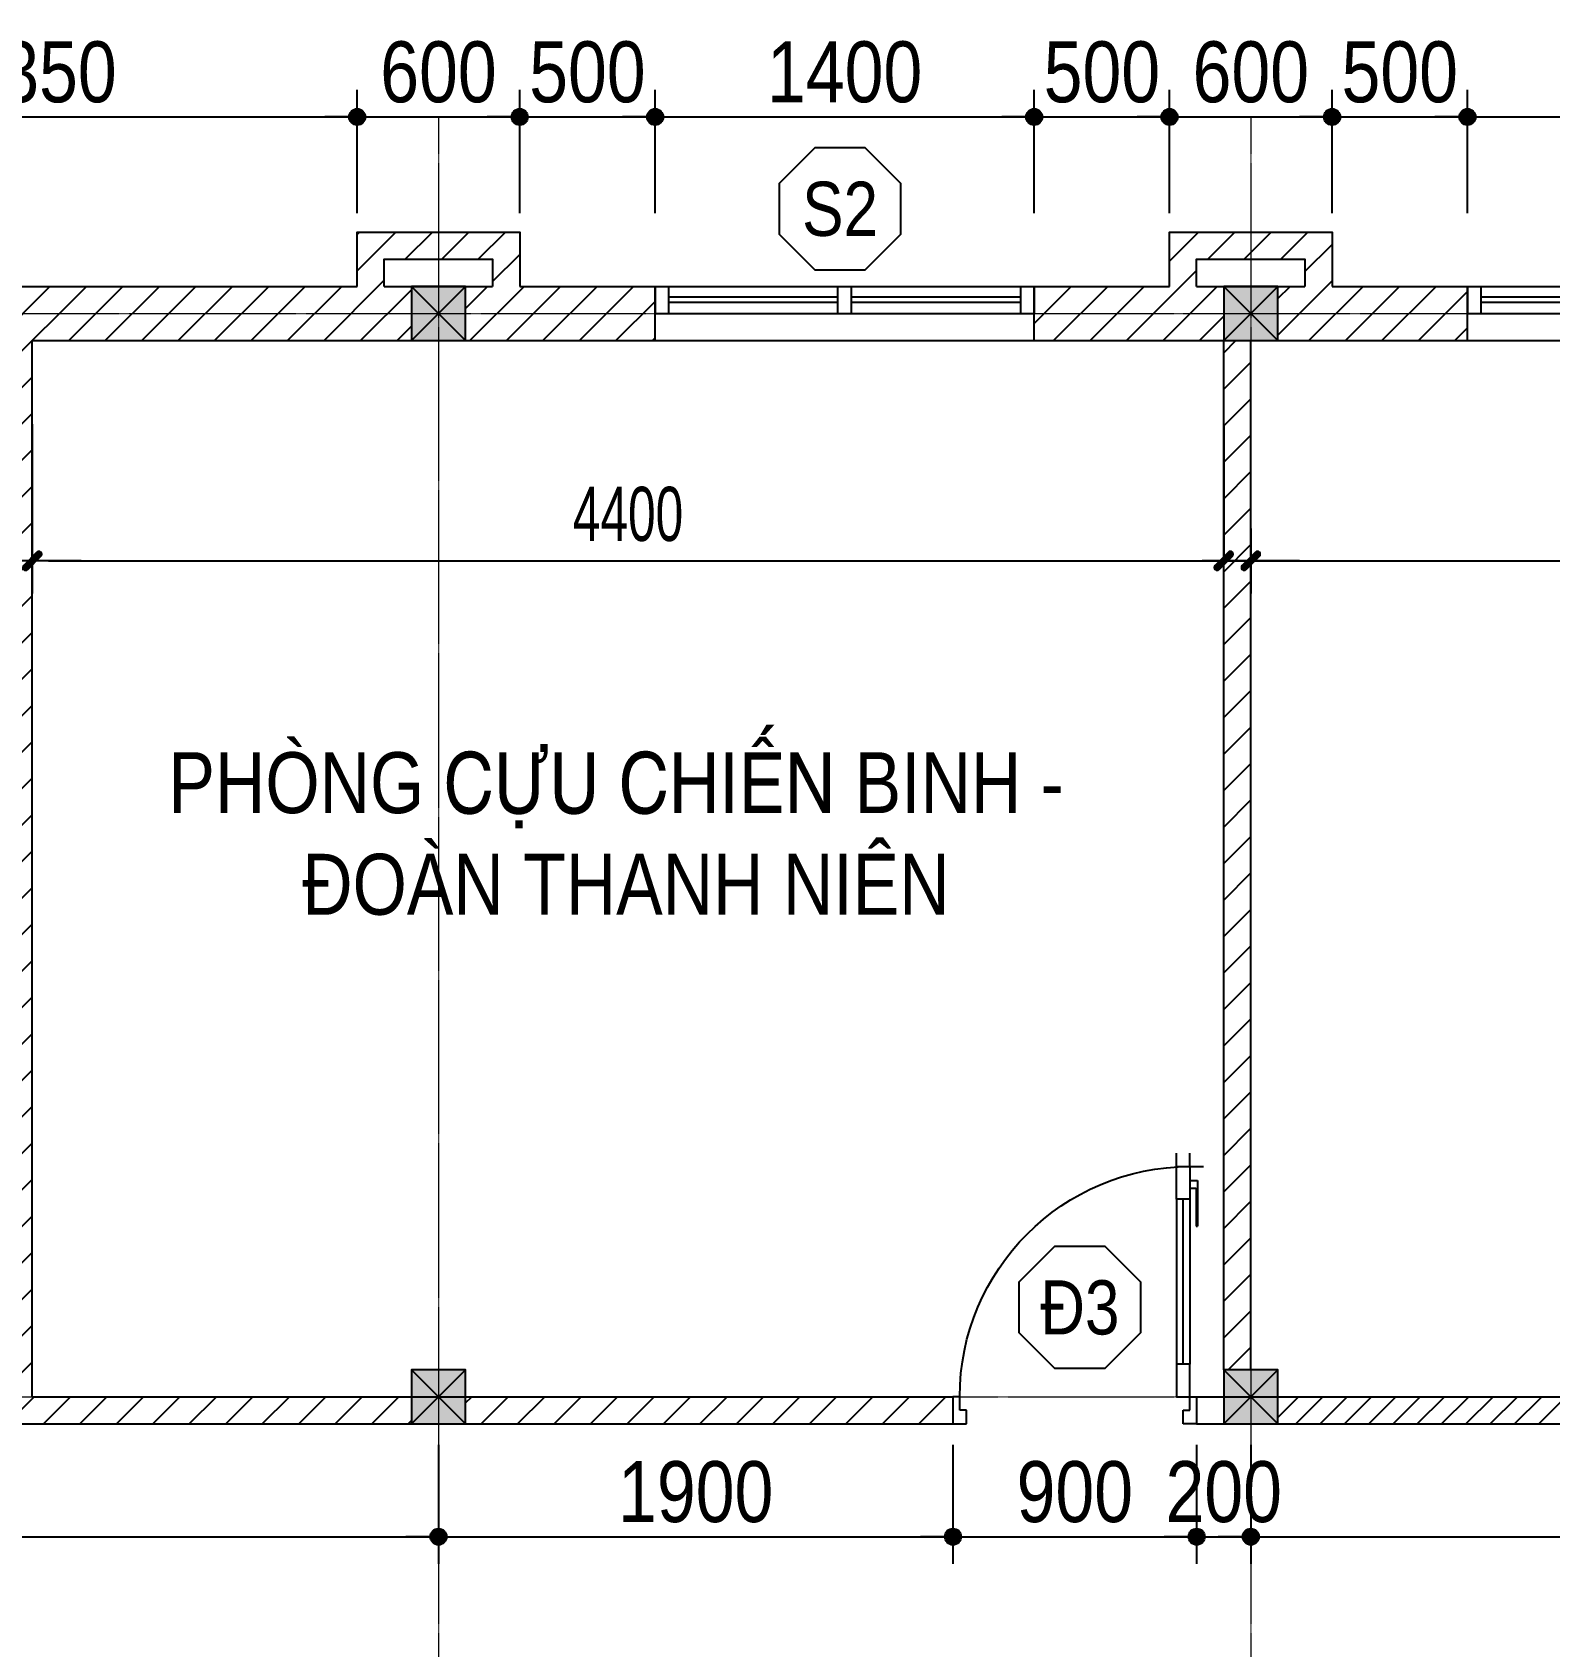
# Model space of a CAD drawing. Header units: millimetres. Extents: x 2916 to 42961, y 1553 to 20294.
# Drawn here: x 12144 to 17748, y 14333 to 20294 of the extents above; entities that cross this region are included whole.
import ezdxf
from ezdxf.enums import TextEntityAlignment as Align

# ---------------------------------------------------------------- set-up
doc = ezdxf.new("R2010")
doc.units = ezdxf.units.MM
doc.linetypes.add('ACAD_ISO10W100', pattern=[18, 12, -3, 0, -3])
for name, color, linetype in [('009', 251, 'Continuous'), ('DIM', 1, 'Continuous'), ('DOOR', 20, 'Continuous'), ('MEDIUM', 2, 'Continuous'), ('TAGS', 60, 'Continuous'), ('TEXT', 7, 'Continuous'), ('TUONG', 131, 'Continuous'), ('WALL', 4, 'Continuous')]:
    doc.layers.add(name, color=color, linetype=linetype)
doc.layers.add('TRUC', color=24, linetype='Continuous', lineweight=0)
doc.styles.add('1', font='', dxfattribs={"height": 250})
doc.styles.add('HEL-CONDENSE', font='')
doc.styles.add('KICHTHUOC', font='', dxfattribs={"width": 0.8})
doc.styles.add('VNI-HELVE-CONDENSEN', font='')
doc.styles.get('1').set_extended_font_data('VNI-Helve-Condense')
doc.styles.get('HEL-CONDENSE').set_extended_font_data('VNI-Helve-Condense')
doc.styles.get('KICHTHUOC').set_extended_font_data('VNI-Helve-Condense')
doc.styles.get('VNI-HELVE-CONDENSEN').set_extended_font_data('VNI-Helve-Condense')
doc.dimstyles.new('1-100', dxfattribs={"dimtxt": 200, "dimasz": 60, "dimexe": 0, "dimexo": 0, "dimgap": 70, "dimtad": 1, "dimtoh": 1, "dimdec": 0, "dimzin": 9, "dimdsep": 46, "dimtxsty": 'KICHTHUOC', "dimblk": 'KTHUOC', "dimcen": 15, "dimdle": 150, "dimclrd": 256, "dimclre": 256, "dimclrt": 7, "dimadec": 0, "dimazin": 0, "dimtfac": 1, "dimtdec": 0, "dimtix": 1, "dimtmove": 2, "dimatfit": 3, "dimfxl": 1, "dimtolj": 1, "dimtzin": 1, "dimarcsym": 0})
doc.dimstyles.new('D100', dxfattribs={"dimtxt": 225, "dimasz": 1.2, "dimexe": 100, "dimexo": 0, "dimgap": 50, "dimtad": 1, "dimdec": 0, "dimzin": 13, "dimdsep": 46, "dimtxsty": 'HEL-CONDENSE', "dimblk": 'D50', "dimcen": 0, "dimclrd": 1, "dimclre": 1, "dimclrt": 7, "dimadec": 0, "dimazin": 0, "dimtfac": 1, "dimtdec": 0, "dimtmove": 0, "dimatfit": 3, "dimldrblk": 'D50', "dimfxl": 1, "dimtolj": 1, "dimtzin": 13, "dimarcsym": 0})

# ---------------------------------------------------------------- blocks, each defined once
blk = doc.blocks.new('A$C6E0044D6')
at = {"layer": 'DOOR'}
for p, q in [((-25, 925), (-25, 975)), ((25, 925), (25, 975)), ((-25, 925), (-75, 925)), ((25, 925), (-25, 925)), ((-25, 925), (-25, 805)), ((25, 805), (25, 925)), ((-25, 874.1), (-53.3, 874.1)), ((-53.3, 874.1), (-53.3, 704.5)), ((-25, 845.9), (-47.6, 845.9)), ((-47.6, 845.9), (-47.6, 704.5)), ((-25, 874.1), (-25, 845.9)), ((-25, 827.9), (-25, 195)), ((-25, 805), (25, 805)), ((0, 195), (0, 805)), ((25, 805), (25, 195)), ((-47.6, 704.5), (-53.3, 704.5)), ((-25, 195), (25, 195)), ((-25, 75), (-25, 195)), ((25, 195), (25, 75)), ((-25, 75), (-50, 75)), ((-50, 75), (-50, -25)), ((-25, 25), (-25, 75)), ((25, 75), (-25, 75)), ((825, 25), (825, 75)), ((825, 75), (850, 75)), ((850, 75), (850, -25)), ((0, 25), (-25, 25)), ((0, -25), (0, 25)), ((800, -25), (800, 25)), ((800, 25), (825, 25)), ((-50, -25), (0, -25)), ((850, -25), (800, -25))]:
    blk.add_line(p, q, dxfattribs=at)
at = {"layer": 'DOOR', "color": 251}
blk.add_arc((-25, 75), 850, 0, 90, dxfattribs=at)
blk = doc.blocks.new('KH-CUADI')
at = {"layer": 'TAGS'}
blk.add_lwpolyline([(-124.3, 300), (-300, 124.3), (-300, -124.3), (-124.3, -300), (124.3, -300), (300, -124.3), (300, 124.3), (124.3, 300)], close=True, dxfattribs=at)
at = {"layer": 'TAGS', "style": 'VNI-HELVE-CONDENSEN'}
blk.add_attdef('D', text='', height=300, dxfattribs=at).set_placement((0, 0), align=Align.MIDDLE)
blk = doc.blocks.new('s11')
at = {"layer": 'DOOR'}
for p, q in [((0, 0), (0, -100)), ((1400, 0), (0, 0)), ((50, 0), (50, -100)), ((1350, 0), (1350, -100)), ((1400, 0), (1400, -100)), ((1400, -100), (0, -100))]:
    blk.add_line(p, q, dxfattribs=at)
at = {"layer": 'DOOR', "linetype": 'ByBlock', "lineweight": -2}
for p, q in [((675, -100), (675, 0)), ((725, -100), (725, 0))]:
    blk.add_line(p, q, dxfattribs=at)
at = {"layer": 'DOOR', "color": 251}
for p, q in [((50, -40), (675, -40)), ((725, -40), (1350, -40)), ((50, -60), (675, -60)), ((725, -60), (1350, -60))]:
    blk.add_line(p, q, dxfattribs=at)
blk = doc.blocks.new('A$C225A2996')
at = {"layer": 'WALL'}
blk.add_hatch(color=4, dxfattribs=at).paths.add_polyline_path([(531.4, 81.6), (731.4, 81.6), (731.4, 281.6), (531.4, 281.6)])
at = {"layer": 'WALL', "color": 4}
for p, q in [((531.4, 281.6), (731.4, 81.6)), ((531.4, 81.6), (731.4, 281.6))]:
    blk.add_line(p, q, dxfattribs=at)
blk.add_lwpolyline([(531.4, 81.6), (731.4, 81.6), (731.4, 281.6), (531.4, 281.6)], close=True, dxfattribs=at)
blk = doc.blocks.new('D50')
at = {"layer": 'DIM'}
blk.add_hatch(color=256, dxfattribs=at).paths.add_polyline_path([(25, 0, 1), (-25, 0, 1)])
blk.add_line((25, 0), (100, 0), dxfattribs=at)
blk.add_circle((0, 0), 25, dxfattribs=at)
blk = doc.blocks.new('*D337')
at = {"layer": 'DEFPOINTS', "color": 0, "linetype": 'Continuous', "transparency": 16777216}
for p in [(9844.4, 15078), (13644.4, 15078), (13644.4, 14738.8)]:
    blk.add_point(p, dxfattribs=at)
at = {"layer": 'DIM', "color": 1, "linetype": 'Continuous', "lineweight": -2, "transparency": 16777216}
for p, q in [((9844.4, 15078), (9844.4, 14638.8)), ((13644.4, 15078), (13644.4, 14638.8)), ((9845.6, 14738.8), (13643.2, 14738.8))]:
    blk.add_line(p, q, dxfattribs=at)
at = {"layer": 'DIM', "color": 1, "linetype": 'Continuous', "lineweight": -2, "transparency": 16777216, "xscale": 1.199999999999999, "yscale": 1.199999999999999, "zscale": 1.199999999999999, "rotation": 180}
blk.add_blockref('D50', (9844.4, 14738.8), dxfattribs=at)
at = {"layer": 'DIM', "color": 1, "linetype": 'Continuous', "lineweight": -2, "transparency": 16777216, "xscale": 1.199999999999999, "yscale": 1.199999999999999, "zscale": 1.199999999999999}
blk.add_blockref('D50', (13644.4, 14738.8), dxfattribs=at)
at = {"layer": 'DIM', "color": 7, "linetype": 'Continuous', "transparency": 16777216, "insert": (11744.4, 14903.7), "char_height": 225, "attachment_point": 5, "style": 'HEL-CONDENSE'}
blk.add_mtext('\\A1;3800', dxfattribs=at)
blk = doc.blocks.new('*D338')
at = {"layer": 'DEFPOINTS', "color": 0, "linetype": 'Continuous', "transparency": 16777216}
for p in [(13644.4, 15078), (15544.4, 15078), (15544.4, 14738.8)]:
    blk.add_point(p, dxfattribs=at)
at = {"layer": 'DIM', "color": 1, "linetype": 'Continuous', "lineweight": -2, "transparency": 16777216}
for p, q in [((13644.4, 15078), (13644.4, 14638.8)), ((15544.4, 15078), (15544.4, 14638.8)), ((13645.6, 14738.8), (15543.2, 14738.8))]:
    blk.add_line(p, q, dxfattribs=at)
at = {"layer": 'DIM', "color": 1, "linetype": 'Continuous', "lineweight": -2, "transparency": 16777216, "xscale": 1.199999999999999, "yscale": 1.199999999999999, "zscale": 1.199999999999999, "rotation": 180}
blk.add_blockref('D50', (13644.4, 14738.8), dxfattribs=at)
at = {"layer": 'DIM', "color": 1, "linetype": 'Continuous', "lineweight": -2, "transparency": 16777216, "xscale": 1.199999999999999, "yscale": 1.199999999999999, "zscale": 1.199999999999999}
blk.add_blockref('D50', (15544.4, 14738.8), dxfattribs=at)
at = {"layer": 'DIM', "color": 7, "linetype": 'Continuous', "transparency": 16777216, "insert": (14594.4, 14903.7), "char_height": 225, "attachment_point": 5, "style": 'HEL-CONDENSE'}
blk.add_mtext('\\A1;1900', dxfattribs=at)
blk = doc.blocks.new('*D339')
at = {"layer": 'DEFPOINTS', "color": 0, "linetype": 'Continuous', "transparency": 16777216}
for p in [(15544.4, 15078), (16444.4, 15078), (16444.4, 14738.8)]:
    blk.add_point(p, dxfattribs=at)
at = {"layer": 'DIM', "color": 1, "linetype": 'Continuous', "lineweight": -2, "transparency": 16777216}
for p, q in [((15544.4, 15078), (15544.4, 14638.8)), ((16444.4, 15078), (16444.4, 14638.8)), ((15545.6, 14738.8), (16443.2, 14738.8))]:
    blk.add_line(p, q, dxfattribs=at)
at = {"layer": 'DIM', "color": 1, "linetype": 'Continuous', "lineweight": -2, "transparency": 16777216, "xscale": 1.199999999999999, "yscale": 1.199999999999999, "zscale": 1.199999999999999, "rotation": 180}
blk.add_blockref('D50', (15544.4, 14738.8), dxfattribs=at)
at = {"layer": 'DIM', "color": 1, "linetype": 'Continuous', "lineweight": -2, "transparency": 16777216, "xscale": 1.199999999999999, "yscale": 1.199999999999999, "zscale": 1.199999999999999}
blk.add_blockref('D50', (16444.4, 14738.8), dxfattribs=at)
at = {"layer": 'DIM', "color": 7, "linetype": 'Continuous', "transparency": 16777216, "insert": (15994.4, 14903.7), "char_height": 225, "attachment_point": 5, "style": 'HEL-CONDENSE'}
blk.add_mtext('\\A1;900', dxfattribs=at)
blk = doc.blocks.new('*D340')
at = {"layer": 'DEFPOINTS', "color": 0, "linetype": 'Continuous', "transparency": 16777216}
for p in [(16444.4, 15078), (16644.4, 15078), (16644.4, 14738.8)]:
    blk.add_point(p, dxfattribs=at)
at = {"layer": 'DIM', "color": 1, "linetype": 'Continuous', "lineweight": -2, "transparency": 16777216}
for p, q in [((16444.4, 15078), (16444.4, 14638.8)), ((16644.4, 15078), (16644.4, 14638.8)), ((16445.6, 14738.8), (16643.2, 14738.8))]:
    blk.add_line(p, q, dxfattribs=at)
at = {"layer": 'DIM', "color": 1, "linetype": 'Continuous', "lineweight": -2, "transparency": 16777216, "xscale": 1.199999999999999, "yscale": 1.199999999999999, "zscale": 1.199999999999999, "rotation": 180}
blk.add_blockref('D50', (16444.4, 14738.8), dxfattribs=at)
at = {"layer": 'DIM', "color": 1, "linetype": 'Continuous', "lineweight": -2, "transparency": 16777216, "xscale": 1.199999999999999, "yscale": 1.199999999999999, "zscale": 1.199999999999999}
blk.add_blockref('D50', (16644.4, 14738.8), dxfattribs=at)
at = {"layer": 'DIM', "color": 7, "linetype": 'Continuous', "transparency": 16777216, "insert": (16544.4, 14903.7), "char_height": 225, "attachment_point": 5, "style": 'HEL-CONDENSE'}
blk.add_mtext('\\A1;200', dxfattribs=at)
blk = doc.blocks.new('*D341')
at = {"layer": 'DEFPOINTS', "color": 0, "linetype": 'Continuous', "transparency": 16777216}
for p in [(16644.4, 15078), (20444.4, 15078), (20444.4, 14738.8)]:
    blk.add_point(p, dxfattribs=at)
at = {"layer": 'DIM', "color": 1, "linetype": 'Continuous', "lineweight": -2, "transparency": 16777216}
for p, q in [((16644.4, 15078), (16644.4, 14638.8)), ((20444.4, 15078), (20444.4, 14638.8)), ((16645.6, 14738.8), (20443.2, 14738.8))]:
    blk.add_line(p, q, dxfattribs=at)
at = {"layer": 'DIM', "color": 1, "linetype": 'Continuous', "lineweight": -2, "transparency": 16777216, "xscale": 1.199999999999999, "yscale": 1.199999999999999, "zscale": 1.199999999999999, "rotation": 180}
blk.add_blockref('D50', (16644.4, 14738.8), dxfattribs=at)
at = {"layer": 'DIM', "color": 1, "linetype": 'Continuous', "lineweight": -2, "transparency": 16777216, "xscale": 1.199999999999999, "yscale": 1.199999999999999, "zscale": 1.199999999999999}
blk.add_blockref('D50', (20444.4, 14738.8), dxfattribs=at)
at = {"layer": 'DIM', "color": 7, "linetype": 'Continuous', "transparency": 16777216, "insert": (18544.4, 14903.7), "char_height": 225, "attachment_point": 5, "style": 'HEL-CONDENSE'}
blk.add_mtext('\\A1;3800', dxfattribs=at)
blk = doc.blocks.new('*D372')
at = {"layer": 'DEFPOINTS', "color": 0, "transparency": 16777216}
for p in [(13344.4, 19981.3), (10994.4, 19625.9), (13344.4, 19625.9)]:
    blk.add_point(p, dxfattribs=at)
at = {"layer": 'DIM', "color": 1, "lineweight": -2, "transparency": 16777216}
for p, q in [((10994.4, 19625.9), (10994.4, 20081.3)), ((13344.4, 19625.9), (13344.4, 20081.3)), ((10995.6, 19981.3), (13343.2, 19981.3))]:
    blk.add_line(p, q, dxfattribs=at)
at = {"layer": 'DIM', "color": 1, "lineweight": -2, "transparency": 16777216, "xscale": 1.199999999999999, "yscale": 1.199999999999999, "zscale": 1.199999999999999, "rotation": 180}
blk.add_blockref('D50', (10994.4, 19981.3), dxfattribs=at)
at = {"layer": 'DIM', "color": 1, "lineweight": -2, "transparency": 16777216, "xscale": 1.199999999999999, "yscale": 1.199999999999999, "zscale": 1.199999999999999}
blk.add_blockref('D50', (13344.4, 19981.3), dxfattribs=at)
at = {"layer": 'DIM', "color": 7, "transparency": 16777216, "insert": (12169.4, 20146.2), "char_height": 225, "attachment_point": 5, "style": 'HEL-CONDENSE'}
blk.add_mtext('\\A1;2350', dxfattribs=at)
blk = doc.blocks.new('*D373')
at = {"layer": 'DEFPOINTS', "color": 0, "transparency": 16777216}
for p in [(13944.4, 19981.3), (13344.4, 19625.9), (13944.4, 19625.9)]:
    blk.add_point(p, dxfattribs=at)
at = {"layer": 'DIM', "color": 1, "lineweight": -2, "transparency": 16777216}
for p, q in [((13344.4, 19625.9), (13344.4, 20081.3)), ((13944.4, 19625.9), (13944.4, 20081.3)), ((13345.6, 19981.3), (13943.2, 19981.3))]:
    blk.add_line(p, q, dxfattribs=at)
at = {"layer": 'DIM', "color": 1, "lineweight": -2, "transparency": 16777216, "xscale": 1.199999999999999, "yscale": 1.199999999999999, "zscale": 1.199999999999999, "rotation": 180}
blk.add_blockref('D50', (13344.4, 19981.3), dxfattribs=at)
at = {"layer": 'DIM', "color": 1, "lineweight": -2, "transparency": 16777216, "xscale": 1.199999999999999, "yscale": 1.199999999999999, "zscale": 1.199999999999999}
blk.add_blockref('D50', (13944.4, 19981.3), dxfattribs=at)
at = {"layer": 'DIM', "color": 7, "transparency": 16777216, "insert": (13644.4, 20146.2), "char_height": 225, "attachment_point": 5, "style": 'HEL-CONDENSE'}
blk.add_mtext('\\A1;600', dxfattribs=at)
blk = doc.blocks.new('*D374')
at = {"layer": 'DEFPOINTS', "color": 0, "transparency": 16777216}
for p in [(14444.4, 19981.3), (13944.4, 19625.9), (14444.4, 19625.9)]:
    blk.add_point(p, dxfattribs=at)
at = {"layer": 'DIM', "color": 1, "lineweight": -2, "transparency": 16777216}
for p, q in [((13944.4, 19625.9), (13944.4, 20081.3)), ((14444.4, 19625.9), (14444.4, 20081.3)), ((13945.6, 19981.3), (14443.2, 19981.3))]:
    blk.add_line(p, q, dxfattribs=at)
at = {"layer": 'DIM', "color": 1, "lineweight": -2, "transparency": 16777216, "xscale": 1.199999999999999, "yscale": 1.199999999999999, "zscale": 1.199999999999999, "rotation": 180}
blk.add_blockref('D50', (13944.4, 19981.3), dxfattribs=at)
at = {"layer": 'DIM', "color": 1, "lineweight": -2, "transparency": 16777216, "xscale": 1.199999999999999, "yscale": 1.199999999999999, "zscale": 1.199999999999999}
blk.add_blockref('D50', (14444.4, 19981.3), dxfattribs=at)
at = {"layer": 'DIM', "color": 7, "transparency": 16777216, "insert": (14194.4, 20146.2), "char_height": 225, "attachment_point": 5, "style": 'HEL-CONDENSE'}
blk.add_mtext('\\A1;500', dxfattribs=at)
blk = doc.blocks.new('*D375')
at = {"layer": 'DEFPOINTS', "color": 0, "transparency": 16777216}
for p in [(16944.4, 19981.3), (16344.4, 19625.9), (16944.4, 19625.9)]:
    blk.add_point(p, dxfattribs=at)
at = {"layer": 'DIM', "color": 1, "lineweight": -2, "transparency": 16777216}
for p, q in [((16344.4, 19625.9), (16344.4, 20081.3)), ((16944.4, 19625.9), (16944.4, 20081.3)), ((16345.6, 19981.3), (16943.2, 19981.3))]:
    blk.add_line(p, q, dxfattribs=at)
at = {"layer": 'DIM', "color": 1, "lineweight": -2, "transparency": 16777216, "xscale": 1.199999999999999, "yscale": 1.199999999999999, "zscale": 1.199999999999999, "rotation": 180}
blk.add_blockref('D50', (16344.4, 19981.3), dxfattribs=at)
at = {"layer": 'DIM', "color": 1, "lineweight": -2, "transparency": 16777216, "xscale": 1.199999999999999, "yscale": 1.199999999999999, "zscale": 1.199999999999999}
blk.add_blockref('D50', (16944.4, 19981.3), dxfattribs=at)
at = {"layer": 'DIM', "color": 7, "transparency": 16777216, "insert": (16644.4, 20146.2), "char_height": 225, "attachment_point": 5, "style": 'HEL-CONDENSE'}
blk.add_mtext('\\A1;600', dxfattribs=at)
blk = doc.blocks.new('*D376')
at = {"layer": 'DEFPOINTS', "color": 0, "transparency": 16777216}
for p in [(17444.4, 19981.3), (16944.4, 19625.9), (17444.4, 19625.9)]:
    blk.add_point(p, dxfattribs=at)
at = {"layer": 'DIM', "color": 1, "lineweight": -2, "transparency": 16777216}
for p, q in [((16944.4, 19625.9), (16944.4, 20081.3)), ((17444.4, 19625.9), (17444.4, 20081.3)), ((16945.6, 19981.3), (17443.2, 19981.3))]:
    blk.add_line(p, q, dxfattribs=at)
at = {"layer": 'DIM', "color": 1, "lineweight": -2, "transparency": 16777216, "xscale": 1.199999999999999, "yscale": 1.199999999999999, "zscale": 1.199999999999999, "rotation": 180}
blk.add_blockref('D50', (16944.4, 19981.3), dxfattribs=at)
at = {"layer": 'DIM', "color": 1, "lineweight": -2, "transparency": 16777216, "xscale": 1.199999999999999, "yscale": 1.199999999999999, "zscale": 1.199999999999999}
blk.add_blockref('D50', (17444.4, 19981.3), dxfattribs=at)
at = {"layer": 'DIM', "color": 7, "transparency": 16777216, "insert": (17194.4, 20146.2), "char_height": 225, "attachment_point": 5, "style": 'HEL-CONDENSE'}
blk.add_mtext('\\A1;500', dxfattribs=at)
blk = doc.blocks.new('*D258')
at = {"layer": 'DEFPOINTS', "color": 0, "transparency": 16777216}
for p in [(18844.4, 19981.3), (17444.4, 19625.9), (18844.4, 19625.9)]:
    blk.add_point(p, dxfattribs=at)
at = {"layer": 'DIM', "color": 1, "lineweight": -2, "transparency": 16777216}
for p, q in [((17444.4, 19625.9), (17444.4, 20081.3)), ((18844.4, 19625.9), (18844.4, 20081.3)), ((17445.6, 19981.3), (18843.2, 19981.3))]:
    blk.add_line(p, q, dxfattribs=at)
at = {"layer": 'DIM', "color": 1, "lineweight": -2, "transparency": 16777216, "xscale": 1.199999999999999, "yscale": 1.199999999999999, "zscale": 1.199999999999999, "rotation": 180}
blk.add_blockref('D50', (17444.4, 19981.3), dxfattribs=at)
at = {"layer": 'DIM', "color": 1, "lineweight": -2, "transparency": 16777216, "xscale": 1.199999999999999, "yscale": 1.199999999999999, "zscale": 1.199999999999999}
blk.add_blockref('D50', (18844.4, 19981.3), dxfattribs=at)
at = {"layer": 'DIM', "color": 7, "transparency": 16777216, "insert": (18144.4, 20146.2), "char_height": 225, "attachment_point": 5, "style": 'HEL-CONDENSE'}
blk.add_mtext('\\A1;1400', dxfattribs=at)
blk = doc.blocks.new('*D260')
at = {"layer": 'DEFPOINTS', "color": 0, "transparency": 16777216}
for p in [(15844.4, 19981.3), (14444.4, 19625.9), (15844.4, 19625.9)]:
    blk.add_point(p, dxfattribs=at)
at = {"layer": 'DIM', "color": 1, "lineweight": -2, "transparency": 16777216}
for p, q in [((14444.4, 19625.9), (14444.4, 20081.3)), ((15844.4, 19625.9), (15844.4, 20081.3)), ((14445.6, 19981.3), (15843.2, 19981.3))]:
    blk.add_line(p, q, dxfattribs=at)
at = {"layer": 'DIM', "color": 1, "lineweight": -2, "transparency": 16777216, "xscale": 1.199999999999999, "yscale": 1.199999999999999, "zscale": 1.199999999999999, "rotation": 180}
blk.add_blockref('D50', (14444.4, 19981.3), dxfattribs=at)
at = {"layer": 'DIM', "color": 1, "lineweight": -2, "transparency": 16777216, "xscale": 1.199999999999999, "yscale": 1.199999999999999, "zscale": 1.199999999999999}
blk.add_blockref('D50', (15844.4, 19981.3), dxfattribs=at)
at = {"layer": 'DIM', "color": 7, "transparency": 16777216, "insert": (15144.4, 20146.2), "char_height": 225, "attachment_point": 5, "style": 'HEL-CONDENSE'}
blk.add_mtext('\\A1;1400', dxfattribs=at)
blk = doc.blocks.new('*D261')
at = {"layer": 'DEFPOINTS', "color": 0, "transparency": 16777216}
for p in [(16344.4, 19981.3), (15844.4, 19625.9), (16344.4, 19625.9)]:
    blk.add_point(p, dxfattribs=at)
at = {"layer": 'DIM', "color": 1, "lineweight": -2, "transparency": 16777216}
for p, q in [((15844.4, 19625.9), (15844.4, 20081.3)), ((16344.4, 19625.9), (16344.4, 20081.3)), ((15845.6, 19981.3), (16343.2, 19981.3))]:
    blk.add_line(p, q, dxfattribs=at)
at = {"layer": 'DIM', "color": 1, "lineweight": -2, "transparency": 16777216, "xscale": 1.199999999999999, "yscale": 1.199999999999999, "zscale": 1.199999999999999, "rotation": 180}
blk.add_blockref('D50', (15844.4, 19981.3), dxfattribs=at)
at = {"layer": 'DIM', "color": 1, "lineweight": -2, "transparency": 16777216, "xscale": 1.199999999999999, "yscale": 1.199999999999999, "zscale": 1.199999999999999}
blk.add_blockref('D50', (16344.4, 19981.3), dxfattribs=at)
at = {"layer": 'DIM', "color": 7, "transparency": 16777216, "insert": (16094.4, 20146.2), "char_height": 225, "attachment_point": 5, "style": 'HEL-CONDENSE'}
blk.add_mtext('\\A1;500', dxfattribs=at)
blk = doc.blocks.new('KTHUOC')
at = {"ltscale": 50}
h = blk.add_hatch(color=256, dxfattribs=at)
edge = h.paths.add_edge_path()
edge.add_line((0.283, 0.53), (-0.53, -0.283))
edge.add_arc((-0.407, -0.407), 0.175, 135, 225)
edge.add_arc((-0.407, -0.407), 0.175, 225, 315)
edge.add_line((-0.283, -0.53), (0.53, 0.283))
edge.add_arc((0.407, 0.407), 0.175, 315, 405)
edge.add_arc((0.407, 0.407), 0.175, 45, 135)
for p, q in [((0, -2), (0, 2)), ((-3, 0), (3, 0))]:
    blk.add_line(p, q)
blk.add_lwpolyline([(0.283, 0.53), (-0.53, -0.283, 0.414214), (-0.53, -0.53), (-0.53, -0.53, 0.414214), (-0.283, -0.53), (0.53, 0.283, 0.414214), (0.53, 0.53), (0.53, 0.53, 0.414214)], format="xyb", close=True)
blk = doc.blocks.new('*D272')
at = {"layer": '009', "lineweight": -2, "transparency": 16777216}
blk.add_line((16704.4, 18342), (22084.4, 18342), dxfattribs=at)
at = {"layer": 'DEFPOINTS', "color": 0, "transparency": 16777216}
for p in [(16644.4, 18342), (22144.4, 18342), (22144.4, 18342)]:
    blk.add_point(p, dxfattribs=at)
at = {"layer": '009', "lineweight": -2, "transparency": 16777216, "xscale": 60, "yscale": 60, "zscale": 60, "rotation": 180}
blk.add_blockref('KTHUOC', (16644.4, 18342), dxfattribs=at)
at = {"layer": '009', "lineweight": -2, "transparency": 16777216, "xscale": 60, "yscale": 60, "zscale": 60}
blk.add_blockref('KTHUOC', (22144.4, 18342), dxfattribs=at)
at = {"layer": '009', "color": 7, "transparency": 16777216, "insert": (19394.4, 18514.1), "char_height": 200, "attachment_point": 5, "style": 'KICHTHUOC'}
blk.add_mtext('\\A1;5500', dxfattribs=at)
blk = doc.blocks.new('*D273')
at = {"layer": '009', "lineweight": -2, "transparency": 16777216}
for p, q in [((12144.4, 18846.5), (12144.4, 18342)), ((16544.4, 18846.5), (16544.4, 18342)), ((12204.4, 18342), (16484.4, 18342))]:
    blk.add_line(p, q, dxfattribs=at)
at = {"layer": 'DEFPOINTS', "color": 0, "transparency": 16777216}
for p in [(12144.4, 18846.5), (16544.4, 18846.5), (16544.4, 18342)]:
    blk.add_point(p, dxfattribs=at)
at = {"layer": '009', "lineweight": -2, "transparency": 16777216, "xscale": 60, "yscale": 60, "zscale": 60, "rotation": 180}
blk.add_blockref('KTHUOC', (12144.4, 18342), dxfattribs=at)
at = {"layer": '009', "lineweight": -2, "transparency": 16777216, "xscale": 60, "yscale": 60, "zscale": 60}
blk.add_blockref('KTHUOC', (16544.4, 18342), dxfattribs=at)
at = {"layer": '009', "color": 7, "transparency": 16777216, "insert": (14344.4, 18514.1), "char_height": 200, "attachment_point": 5, "style": 'KICHTHUOC'}
blk.add_mtext('\\A1;4400', dxfattribs=at)

msp = doc.modelspace()

# ---------------------------------------------------------------- hatches: boundary and pattern name
at = {"layer": '009'}
h = msp.add_hatch(dxfattribs=at)
h.set_pattern_fill('ANSI31', color=256, scale=30, style=0)
h.set_pattern_definition([(45, (-1295360.8, -325890.68), (-67.351921, 67.351921), [])])
h.paths.add_polyline_path([(16544.4, 19355.5), (16444.4, 19355.5), (16444.4, 19455.5), (16844.4, 19455.5), (16844.4, 19355.5), (16744.4, 19355.5), (16744.4, 19155.5), (17444.4, 19155.5), (17444.4, 19355.5), (16944.4, 19355.5), (16944.4, 19555.5), (16344.4, 19555.5), (16344.4, 19355.5), (15844.4, 19355.5), (15844.4, 19155.5), (16544.4, 19155.5)])
h.paths.add_polyline_path([(13544.4, 19355.5), (13444.4, 19355.5), (13444.4, 19455.5), (13844.4, 19455.5), (13844.4, 19355.5), (13744.4, 19355.5), (13744.4, 19155.5), (14444.4, 19155.5), (14444.4, 19355.5), (13944.4, 19355.5), (13944.4, 19555.5), (13344.4, 19555.5), (13344.4, 19355.5), (11844.4, 19355.5), (11844.4, 19255.5), (11844.4, 19155.5), (12044.4, 19155.5), (12044.4, 17780.5), (11844.4, 17780.5), (11844.4, 17680.5), (12044.4, 17680.5), (12044.4, 15255.5), (9944.4, 15255.5), (9944.4, 15355.5), (9844.4, 15355.5), (9844.4, 15155.5), (12044.4, 15155.5), (13544.4, 15155.5), (13544.4, 15255.5), (12144.4, 15255.5), (12144.4, 19155.5), (13544.4, 19155.5)])
h.paths.add_polyline_path([(11244.4, 19355.5), (10994.4, 19355.5), (10994.4, 19555.5), (10394.4, 19555.5), (10394.4, 19355.5), (9644.4, 19355.5), (9644.4, 19255.5), (9644.4, 19155.5), (9844.4, 19155.5), (9844.4, 17780.5), (9644.4, 17780.5), (9644.4, 17680.5), (9844.4, 17680.5), (9844.4, 16355.5), (8644.4, 16355.5), (8644.4, 16255.5), (9844.4, 16255.5), (9844.4, 16155.5), (9944.4, 16155.5), (9944.4, 17680.5), (10144.4, 17680.5), (10144.4, 17768), (10144.4, 17780.5), (9944.4, 17780.5), (9944.4, 19155.5), (10169.4, 19155.5), (10944.4, 19155.5), (10944.4, 17780.5), (10844.4, 17780.5), (10844.4, 17680.5), (11144.4, 17680.5), (11144.4, 17768), (11144.4, 17780.5), (11044.4, 17780.5), (11044.4, 19155.5), (11244.4, 19155.5)])
h.paths.add_polyline_path([(10894.4, 19355.5), (10794.4, 19355.5), (10494.4, 19355.5), (10494.4, 19455.5), (10894.4, 19455.5)], flags=16)
h.paths.add_polyline_path([(8044.4, 19155.5), (8044.4, 19605.5), (7294.4, 19605.5), (7294.4, 19005.5), (7544.4, 19005.5), (7544.4, 17555.5), (7744.4, 17555.5), (7744.4, 17680.5), (7944.4, 17680.5), (7944.4, 17768), (7944.4, 17780.5), (7744.4, 17780.5), (7744.4, 18905.5), (8044.4, 18905.5)])
h.paths.add_polyline_path([(7744.4, 19005.5), (7744.4, 19155.5), (7544.4, 19155.5), (7544.4, 19130.5), (7544.4, 19105.5), (7394.4, 19105.5), (7394.4, 19505.5), (7944.4, 19505.5), (7944.4, 19255.5), (7744.4, 19255.5), (7744.4, 19155.5), (7944.4, 19155.5), (7944.4, 19005.5)], flags=16)
h.paths.add_polyline_path([(15544.4, 15255.5), (13744.4, 15255.5), (13744.4, 15155.5), (15544.4, 15155.5)])
h.paths.add_polyline_path([(16644.4, 19155.5), (16544.4, 19155.5), (16544.4, 15355.5), (16644.4, 15355.5)])
h = msp.add_hatch(dxfattribs=at)
h.set_pattern_fill('ANSI31', color=256, scale=20, style=0)
h.set_pattern_definition([(45, (-1295360.804, -325890.68), (-44.9012806, 44.9012806), [])])
h.paths.add_polyline_path([(20444.4, 15255.5), (16744.4, 15255.5), (16744.4, 15155.5), (20444.4, 15155.5)])
h.paths.add_polyline_path([(20194.4, 19355.5), (19944.4, 19355.5), (19944.4, 19555.5), (19344.4, 19555.5), (19344.4, 19355.5), (18844.4, 19355.5), (18844.4, 19155.5), (20194.4, 19155.5)])
h.paths.add_polyline_path([(19444.4, 19355.5), (19444.4, 19455.5), (19844.4, 19455.5), (19844.4, 19355.5)], flags=17)
h.paths.add_polyline_path([(22044.4, 19355.5), (21944.4, 19355.5), (21944.4, 19455.5), (22344.4, 19455.5), (22344.4, 19355.5), (22244.4, 19355.5), (22244.4, 19155.5), (22794.4, 19155.5), (22794.4, 19355.5), (22444.4, 19355.5), (22444.4, 19555.5), (21844.4, 19555.5), (21844.4, 19355.5), (21594.4, 19355.5), (21594.4, 19155.5), (22044.4, 19155.5)])
h.paths.add_polyline_path([(22244.4, 19155.5), (22144.4, 19155.5), (22144.4, 15355.5), (22244.4, 15355.5)])

# ---------------------------------------------------------------- linework, layer by layer
at = {"layer": 'MEDIUM'}
for p, q in [((14444.4, 19155.5), (15844.4, 19155.5)), ((17444.4, 19155.5), (18844.4, 19155.5))]:
    msp.add_line(p, q, dxfattribs=at)
at = {"layer": 'TRUC', "linetype": 'ACAD_ISO10W100', "ltscale": 0.2}
msp.add_lwpolyline([(5190.4, 19981.3), (42960.7, 19981.3), (42960.7, 3555.5), (5190.4, 3555.5)], close=True, dxfattribs=at)
for points in [[(13644.4, 19981.3), (13644.4, 3555.5)], [(13644.4, 19981.3), (13644.4, 3555.5)], [(16644.4, 19981.3), (16644.4, 3555.5)], [(5190.4, 19255.5), (42960.7, 19255.5)], [(5190.4, 15255.5), (42960.7, 15255.5)]]:
    msp.add_lwpolyline(points, dxfattribs=at)
at = {"layer": 'TUONG'}
for p, q in [((14444.4, 19155.5), (14444.4, 19355.5)), ((15844.4, 19155.5), (15844.4, 19355.5)), ((17444.4, 19155.5), (17444.4, 19355.5)), ((12144.4, 15255.5), (12144.4, 19155.5)), ((16544.4, 15355.5), (16544.4, 19155.5)), ((16644.4, 15355.5), (16644.4, 19155.5)), ((15544.4, 15255.5), (15544.4, 15155.5)), ((16444.4, 15255.5), (16444.4, 15155.5))]:
    msp.add_line(p, q, dxfattribs=at)
for points in [[(13344.4, 19355.5), (13344.4, 19555.5), (13944.4, 19555.5), (13944.4, 19355.5)], [(16344.4, 19355.5), (16344.4, 19555.5), (16944.4, 19555.5), (16944.4, 19355.5)], [(13444.4, 19355.5), (13444.4, 19455.5), (13844.4, 19455.5), (13844.4, 19355.5)], [(16444.4, 19355.5), (16444.4, 19455.5), (16844.4, 19455.5), (16844.4, 19355.5)], [(11844.4, 19355.5), (13344.4, 19355.5)], [(13444.4, 19355.5), (13844.4, 19355.5)], [(13944.4, 19355.5), (14444.4, 19355.5)], [(15844.4, 19355.5), (16344.4, 19355.5)], [(16444.4, 19355.5), (16844.4, 19355.5)], [(16944.4, 19355.5), (17444.4, 19355.5)], [(12144.4, 19155.5), (14444.4, 19155.5)], [(15844.4, 19155.5), (17444.4, 19155.5)], [(12144.4, 15255.5), (15544.4, 15255.5)], [(16444.4, 15255.5), (20444.4, 15255.5)], [(12044.4, 15155.5), (15544.4, 15155.5)], [(16444.4, 15155.5), (20444.4, 15155.5)]]:
    msp.add_lwpolyline(points, dxfattribs=at)

# ---------------------------------------------------------------- block references
at = {"layer": 'DOOR', "xscale": -1}
for name, p in [('s11', (15844.4, 19355.5)), ('s11', (18844.4, 19355.5)), ('A$C6E0044D6', (16394.4, 15180.5))]:
    msp.add_blockref(name, p, dxfattribs=at)
at = {"layer": 'TAGS', "linetype": 'Continuous'}
ref = msp.add_blockref('KH-CUADI', (15127.5, 19642.1), dxfattribs=dict(at, xscale=0.75, yscale=0.75, zscale=0.75, rotation=180))
ref.add_attrib('D', 'S2', dxfattribs={"color": 7, "height": 200, "style": 'VNI-HELVE-CONDENSEN'}).set_placement((15127.5, 19642.1), align=Align.MIDDLE)
ref = msp.add_blockref('KH-CUADI', (16012.9, 15585.7), dxfattribs=dict(at, xscale=0.75, yscale=0.75, zscale=0.75, rotation=180))
ref.add_attrib('D', 'Ñ3', dxfattribs={"color": 7, "height": 200, "style": 'VNI-HELVE-CONDENSEN'}).set_placement((16012.9, 15585.7), align=Align.MIDDLE)
at = {"layer": 'TUONG', "color": 4}
for p in [(13013, 19073.9), (16013, 19073.9), (13013, 15073.9), (16013, 15073.9)]:
    msp.add_blockref('A$C225A2996', p, dxfattribs=at)

# ---------------------------------------------------------------- texts
at = {"layer": 'TEXT', "insert": (14300.6, 17635.5), "char_height": 225, "attachment_point": 2, "style": '1'}
msp.add_mtext('PHOØNG CÖÏU CHIEÁN BINH -\\P ÑOAØN THANH NIEÂN', dxfattribs=at)

# ---------------------------------------------------------------- dimensions: what is measured, and where the dimension line sits
at = {"layer": '009'}
for base, p1, p2, picture, middle in [((16544.4, 18342), (12144.4, 18846.5), (16544.4, 18846.5), '*D273', (14344.4, 18514.1)), ((22144.4, 18342), (16644.4, 18342), (22144.4, 18342), '*D272', (19394.4, 18514.1))]:
    dim = msp.add_linear_dim(base=base, p1=p1, p2=p2, dimstyle='1-100', dxfattribs=at)
    dim.commit()
    dim.dimension.update_dxf_attribs({"geometry": picture, "text_midpoint": middle})
at = {"layer": 'DIM'}
for base, p1, p2, picture, middle in [((13344.4, 19981.3), (10994.4, 19625.9), (13344.4, 19625.9), '*D372', (12169.4, 20146.2)), ((13944.4, 19981.3), (13344.4, 19625.9), (13944.4, 19625.9), '*D373', (13644.4, 20146.2)), ((16944.4, 19981.3), (16344.4, 19625.9), (16944.4, 19625.9), '*D375', (16644.4, 20146.2))]:
    dim = msp.add_linear_dim(base=base, p1=p1, p2=p2, dimstyle='D100', override={"dimtmove": 1}, dxfattribs=at)
    dim.commit()
    dim.dimension.update_dxf_attribs({"geometry": picture, "text_midpoint": middle})
for base, p1, p2, picture, middle in [((14444.4, 19981.3), (13944.4, 19625.9), (14444.4, 19625.9), '*D374', (14194.4, 19981.3)), ((17444.4, 19981.3), (16944.4, 19625.9), (17444.4, 19625.9), '*D376', (17194.4, 19981.3))]:
    dim = msp.add_linear_dim(base=base, p1=p1, p2=p2, dimstyle='D100', override={"dimtmove": 1}, dxfattribs=at)
    dim.commit()
    dim.dimension.update_dxf_attribs({"geometry": picture, "text_midpoint": middle, "dimtype": 160})
for base, p1, p2, picture, middle in [((15844.4, 19981.3), (14444.4, 19625.9), (15844.4, 19625.9), '*D260', (15144.4, 20146.2)), ((18844.4, 19981.3), (17444.4, 19625.9), (18844.4, 19625.9), '*D258', (18144.4, 20146.2))]:
    dim = msp.add_linear_dim(base=base, p1=p1, p2=p2, dimstyle='D100', dxfattribs=at)
    dim.commit()
    dim.dimension.update_dxf_attribs({"geometry": picture, "text_midpoint": middle})
dim = msp.add_linear_dim(base=(16344.4, 19981.3), p1=(15844.4, 19625.9), p2=(16344.4, 19625.9), dimstyle='D100', dxfattribs=at)
dim.commit()
dim.dimension.update_dxf_attribs({"geometry": '*D261', "text_midpoint": (16094.4, 19981.3), "dimtype": 160})
at = {"layer": 'DIM', "linetype": 'Continuous'}
for base, p1, p2, picture, middle in [((13644.4, 14738.8), (9844.4, 15078), (13644.4, 15078), '*D337', (11744.4, 14903.7)), ((15544.4, 14738.8), (13644.4, 15078), (15544.4, 15078), '*D338', (14594.4, 14903.7)), ((16444.4, 14738.8), (15544.4, 15078), (16444.4, 15078), '*D339', (15994.4, 14903.7)), ((20444.4, 14738.8), (16644.4, 15078), (20444.4, 15078), '*D341', (18544.4, 14903.7))]:
    dim = msp.add_linear_dim(base=base, p1=p1, p2=p2, dimstyle='D100', dxfattribs=at)
    dim.commit()
    dim.dimension.update_dxf_attribs({"geometry": picture, "text_midpoint": middle})
dim = msp.add_linear_dim(base=(16644.4, 14738.8), p1=(16444.4, 15078), p2=(16644.4, 15078), dimstyle='D100', dxfattribs=at)
dim.commit()
dim.dimension.update_dxf_attribs({"geometry": '*D340', "text_midpoint": (16544.4, 14738.8), "dimtype": 160})

doc.saveas('drawing.dxf')
